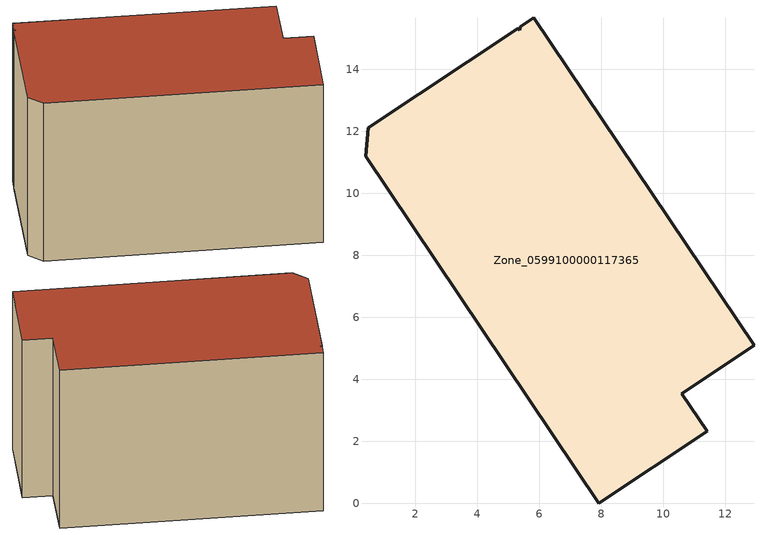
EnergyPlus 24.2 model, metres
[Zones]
Zone_0599100000117365
 floor ground (C_G): 0.4,11.2 0.49,12.12 5.32,15.33 5.37,15.27 5.39,15.38 5.83,15.67 12.93,5.11 10.6,3.55 11.43,2.33 7.93,0 z0
 wall outside (C_F): 7.93,0 11.43,2.33 10.6,3.55 12.93,5.11 5.83,15.67 5.39,15.38 5.37,15.27 5.32,15.33 0.49,12.12 0.4,11.2 7.93,0 z0:9.1
 roof outside (C_R): 0.49,12.12 0.4,11.2 7.93,0 11.43,2.33 10.6,3.55 12.93,5.11 5.83,15.67 5.39,15.38 5.37,15.27 5.32,15.33 z9.1
[BUILDING]
Pand.0599100000117365: North Axis=0; Terrain=City; Loads Convergence Tolerance Value=0.04; Temperature Convergence Tolerance Value=0.4; Solar Distribution=FullExterior; Maximum Number of Warmup Days=25; Minimum Number of Warmup Days=1
[Site:Location]
Rotterdam.The.Hague.AP_ZH_NLD Design_Conditions: Latitude=51.96; Longitude=4.45; Time Zone=1; Elevation=-4.5
[SITE:GROUNDTEMPERATURE:BUILDINGSURFACE]
18, 18, 18, 18, 18, 18, 18, 18, 18, 18, 18, 18
[MATERIAL] Thermal Absorptance=0.9; Solar Absorptance=0.7; Visible Absorptance=0.7
Name | Roughness | Thickness | Conductivity | Density | Specific Heat
G.D.1965 | MediumSmooth | 0.15 | 1 | 540 | 1210
F.D.1965 | Rough | 0.3 | 0.857143 | 1920 | 840
R.D.1965 | MediumRough | 0.2 | 0.08 | 1500 | 1000
[CONSTRUCTION]
C_G: G.D.1965
C_F: F.D.1965
C_R: R.D.1965
[ZONE]
Zone_0599100000117365: Type=1; Multiplier=1; Ceiling Height=Autocalculate; Volume=Autocalculate; Floor Area=autocalculate; Part of Total Floor Area=Yes
[ZONEINFILTRATION:DESIGNFLOWRATE]
Infil_Zone_0599100000117365: Zone or ZoneList or Space or SpaceList=Zone_0599100000117365; Schedule=AlwaysOn; Design Flow Rate Calculation Method=Flow/Area; Flow Rate per Floor Area=0.0042; Constant Term Coefficient=1; Temperature Term Coefficient=0; Velocity Term Coefficient=0; Velocity Squared Term Coefficient=0
[HVACTEMPLATE:ZONE:IDEALLOADSAIRSYSTEM]
Zone_0599100000117365: Maximum Heating Supply Air Temperature=50; Minimum Cooling Supply Air Temperature=13; Maximum Heating Supply Air Humidity Ratio=0.0156; Minimum Cooling Supply Air Humidity Ratio=0.0077; Heating Limit=NoLimit; Cooling Limit=NoLimit; Dehumidification Control Type=ConstantSensibleHeatRatio; Cooling Sensible Heat Ratio=0.7; Dehumidification Setpoint=60; Humidification Control Type=None; Humidification Setpoint=30; Outdoor Air Method=None; Outdoor Air Flow Rate per Person=0.00944; Outdoor Air Flow Rate per Zone Floor Area=0; Outdoor Air Flow Rate per Zone=0; Demand Controlled Ventilation Type=None; Outdoor Air Economizer Type=NoEconomizer; Heat Recovery Type=None; Sensible Heat Recovery Effectiveness=0.7; Latent Heat Recovery Effectiveness=0.65
[ZONECONTROL:THERMOSTAT]
ThermostatControl_Zone_0599100000117365: Zone or ZoneList=Zone_0599100000117365; Control Type Schedule=DualSetpointControlType; Control 1=Thermostat_Zone_0599100000117365; Temperature Difference Between Cutout And Setpoint=0
[THERMOSTATSETPOINT:DUALSETPOINT]
Thermostat_Zone_0599100000117365: Heating Setpoint Temperature Schedule=HeatingSetpoint_Zone_0599100000117365; Cooling Setpoint Temperature Schedule=CoolingSetpoint_Zone_0599100000117365
[SCHEDULE:COMPACT]
HeatingSetpoint_Zone_0599100000117365: Through: 12/31, For: AllDays, Until: 24:00, 21
CoolingSetpoint_Zone_0599100000117365: Through: 12/31, For: AllDays, Until: 24:00, 24
DualSetpointControlType: Through: 12/31, For: AllDays, Until: 24:00, 4
AlwaysOn: Through: 12/31, For: AllDays, Until: 24:00, 1
